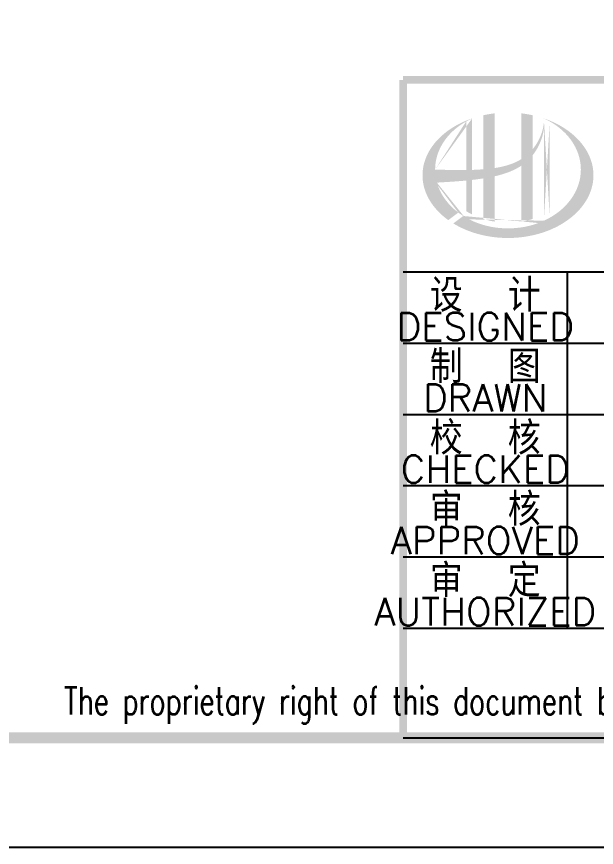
# Model space of a CAD drawing. Extents: x -14715 to 4269, y -24538 to -12228.
# Drawn here: x -13889.1 to -13836.2, y -24537.6 to -24461.8 of the extents above; entities that cross this region are included whole.
import ezdxf
from ezdxf.enums import TextEntityAlignment as Align

# ---------------------------------------------------------------- set-up
doc = ezdxf.new("R2010")
doc.units = 0
doc.header["$LTSCALE"] = 2000
doc.header["$MEASUREMENT"] = 0
doc.layers.get('0').update_dxf_attribs({"linetype": 'CONTINUOUS'})
doc.styles.add('ECEC_TQ', font='txt_l.shx', dxfattribs={"bigfont": 'hztxt_l.shx'})

msp = doc.modelspace()

# ---------------------------------------------------------------- hatches: boundary and pattern name
h = msp.add_hatch(color=256)
edge = h.paths.add_edge_path()
edge.add_spline(control_points=[(-13845.478, -24476.346), (-13845.417, -24476.332), (-13845.356, -24476.318), (-13844.865, -24476.199), (-13844.439, -24476.069), (-13843.689, -24475.758), (-13843.36, -24475.588), (-13843.051, -24475.383)], knot_values=[61.629012, 61.629012, 61.629012, 61.629012, 63.330431, 63.330431, 75.353634, 75.353634, 85.398649, 85.398649, 85.398649, 85.398649], degree=3, periodic=0)
edge.add_line((-13843.051, -24475.383), (-13843.051, -24480.485))
edge.add_spline(control_points=[(-13843.051, -24480.485), (-13842.88, -24480.457), (-13842.71, -24480.424), (-13842.362, -24480.343), (-13842.185, -24480.295), (-13842.011, -24480.241)], knot_values=[4.908456, 4.908456, 4.908456, 4.908456, 4.992821, 4.992821, 5.083034, 5.083034, 5.083034, 5.083034], degree=3, periodic=0)
edge.add_line((-13842.011, -24480.241), (-13842.011, -24474.426))
edge.add_spline(control_points=[(-13842.011, -24474.426), (-13841.925, -24474.317), (-13841.843, -24474.203), (-13841.582, -24473.807), (-13841.425, -24473.507), (-13841.133, -24472.779), (-13841.021, -24472.342), (-13840.974, -24471.888), (-13840.972, -24471.876), (-13840.971, -24471.863)], knot_values=[97.991744, 97.991744, 97.991744, 97.991744, 101.64219, 101.64219, 110.337975, 110.337975, 121.934322, 121.934322, 122.270691, 122.270691, 122.270691, 122.270691], degree=3, periodic=0)
edge.add_line((-13840.971, -24471.863), (-13840.971, -24471.159))
edge.add_spline(control_points=[(-13840.971, -24471.159), (-13840.972, -24471.235), (-13840.976, -24471.312), (-13840.981, -24471.389)], knot_values=[126.194075, 126.194075, 126.194075, 126.194075, 128.396762, 128.396762, 128.396762, 128.396762], degree=3, periodic=0)
edge.add_spline(control_points=[(-13840.981, -24471.389), (-13840.986, -24471.451), (-13840.992, -24471.513), (-13841, -24471.575)], knot_values=[124.417049, 124.417049, 124.417049, 124.417049, 126.194075, 126.194075, 126.194075, 126.194075], degree=3, periodic=0)
edge.add_spline(control_points=[(-13841, -24471.575), (-13841.011, -24471.666), (-13841.026, -24471.757), (-13841.044, -24471.848)], knot_values=[121.80529, 121.80529, 121.80529, 121.80529, 124.417049, 124.417049, 124.417049, 124.417049], degree=3, periodic=0)
edge.add_spline(control_points=[(-13841.044, -24471.848), (-13841.068, -24471.97), (-13841.097, -24472.091), (-13841.132, -24472.211)], knot_values=[118.31574, 118.31574, 118.31574, 118.31574, 121.80529, 121.80529, 121.80529, 121.80529], degree=3, periodic=0)
edge.add_spline(control_points=[(-13841.132, -24472.211), (-13841.167, -24472.332), (-13841.208, -24472.453), (-13841.253, -24472.571)], knot_values=[114.795988, 114.795988, 114.795988, 114.795988, 118.31574, 118.31574, 118.31574, 118.31574], degree=3, periodic=0)
edge.add_spline(control_points=[(-13841.253, -24472.571), (-13841.298, -24472.688), (-13841.348, -24472.804), (-13841.402, -24472.917)], knot_values=[111.329641, 111.329641, 111.329641, 111.329641, 114.795988, 114.795988, 114.795988, 114.795988], degree=3, periodic=0)
edge.add_spline(control_points=[(-13841.402, -24472.917), (-13841.457, -24473.033), (-13841.517, -24473.146), (-13841.582, -24473.257)], knot_values=[107.79529, 107.79529, 107.79529, 107.79529, 111.329641, 111.329641, 111.329641, 111.329641], degree=3, periodic=0)
edge.add_spline(control_points=[(-13841.582, -24473.257), (-13841.645, -24473.365), (-13841.712, -24473.471), (-13841.783, -24473.573)], knot_values=[104.343579, 104.343579, 104.343579, 104.343579, 107.79529, 107.79529, 107.79529, 107.79529], degree=3, periodic=0)
edge.add_spline(control_points=[(-13841.783, -24473.573), (-13841.856, -24473.677), (-13841.932, -24473.778), (-13842.011, -24473.875)], knot_values=[100.8507, 100.8507, 100.8507, 100.8507, 104.343579, 104.343579, 104.343579, 104.343579], degree=3, periodic=0)
edge.add_line((-13842.011, -24473.875), (-13842.011, -24470.782))
edge.add_spline(control_points=[(-13842.011, -24470.782), (-13842.352, -24470.706), (-13842.7, -24470.647), (-13843.051, -24470.606)], knot_values=[4.423999, 4.423999, 4.423999, 4.423999, 4.558741, 4.558741, 4.558741, 4.558741], degree=3, periodic=0)
edge.add_line((-13843.051, -24470.606), (-13843.051, -24474.788))
edge.add_spline(control_points=[(-13843.051, -24474.788), (-13843.771, -24475.233), (-13844.613, -24475.465), (-13845.478, -24475.596)], knot_values=[63.246215, 63.246215, 63.246215, 63.246215, 87.689124, 87.689124, 87.689124, 87.689124], degree=3, periodic=0)
edge.add_line((-13845.478, -24475.596), (-13845.478, -24470.606))
edge.add_spline(control_points=[(-13845.478, -24470.606), (-13845.83, -24470.647), (-13846.177, -24470.706), (-13846.518, -24470.782)], knot_values=[4.866038, 4.866038, 4.866038, 4.866038, 5.000777, 5.000777, 5.000777, 5.000777], degree=3, periodic=0)
edge.add_line((-13846.518, -24470.782), (-13846.518, -24475.71))
edge.add_spline(control_points=[(-13846.518, -24475.71), (-13846.535, -24475.711), (-13846.884, -24475.738), (-13847.23, -24475.755), (-13847.558, -24475.766)], knot_values=[43.657356, 43.657356, 43.657356, 43.657356, 44.134253, 53.497092, 53.497092, 53.497092, 53.497092], degree=3, periodic=0)
edge.add_line((-13847.558, -24475.766), (-13847.558, -24471.074))
edge.add_spline(control_points=[(-13847.558, -24471.074), (-13847.728, -24471.133), (-13847.896, -24471.196), (-13848.06, -24471.263)], knot_values=[5.14157, 5.14157, 5.14157, 5.14157, 5.212921, 5.212921, 5.212921, 5.212921], degree=3, periodic=0)
edge.add_spline(control_points=[(-13848.06, -24471.263), (-13848.129, -24471.291), (-13848.197, -24471.32), (-13848.52, -24471.462), (-13848.765, -24471.585), (-13849, -24471.717)], knot_values=[5.212921, 5.212921, 5.212921, 5.212921, 5.24296, 5.24296, 5.355623, 5.355623, 5.355623, 5.355623], degree=3, periodic=0)
edge.add_spline(control_points=[(-13849, -24471.717), (-13849.149, -24471.8), (-13849.293, -24471.888), (-13849.433, -24471.979)], knot_values=[5.355623, 5.355623, 5.355623, 5.355623, 5.426974, 5.426974, 5.426974, 5.426974], degree=3, periodic=0)
edge.add_spline(control_points=[(-13849.433, -24471.979), (-13849.507, -24472.027), (-13849.58, -24472.076), (-13849.715, -24472.171), (-13849.777, -24472.216), (-13849.839, -24472.262)], knot_values=[5.426974, 5.426974, 5.426974, 5.426974, 5.464765, 5.464765, 5.498325, 5.498325, 5.498325, 5.498325], degree=3, periodic=0)
edge.add_spline(control_points=[(-13849.839, -24472.262), (-13850.099, -24472.458), (-13850.34, -24472.667), (-13850.559, -24472.886)], knot_values=[5.498325, 5.498325, 5.498325, 5.498325, 5.641027, 5.641027, 5.641027, 5.641027], degree=3, periodic=0)
edge.add_spline(control_points=[(-13850.559, -24472.886), (-13850.629, -24472.956), (-13850.696, -24473.027), (-13850.901, -24473.253), (-13851.03, -24473.412), (-13851.148, -24473.574)], knot_values=[5.641027, 5.641027, 5.641027, 5.641027, 5.686569, 5.686569, 5.783729, 5.783729, 5.783729, 5.783729], degree=3, periodic=0)
edge.add_spline(control_points=[(-13851.148, -24473.574), (-13851.299, -24473.782), (-13851.432, -24473.995), (-13851.563, -24474.245), (-13851.579, -24474.277), (-13851.595, -24474.309)], knot_values=[5.783729, 5.783729, 5.783729, 5.783729, 5.908374, 5.908374, 5.92643, 5.92643, 5.92643, 5.92643], degree=3, periodic=0)
edge.add_spline(control_points=[(-13851.595, -24474.309), (-13851.72, -24474.56), (-13851.82, -24474.816), (-13851.895, -24475.076)], knot_values=[5.92643, 5.92643, 5.92643, 5.92643, 6.069132, 6.069132, 6.069132, 6.069132], degree=3, periodic=0)
edge.add_spline(control_points=[(-13851.895, -24475.076), (-13851.927, -24475.187), (-13851.955, -24475.298), (-13852.009, -24475.56), (-13852.031, -24475.71), (-13852.046, -24475.861)], knot_values=[6.069132, 6.069132, 6.069132, 6.069132, 6.130179, 6.130179, 6.211834, 6.211834, 6.211834, 6.211834], degree=3, periodic=0)
edge.add_spline(control_points=[(-13852.046, -24475.861), (-13852.058, -24475.993), (-13852.065, -24476.125), (-13852.065, -24476.256)], knot_values=[6.211834, 6.211834, 6.211834, 6.211834, 6.283185, 6.283185, 6.283185, 6.283185], degree=3, periodic=0)
edge.add_spline(control_points=[(-13852.065, -24476.256), (-13852.065, -24476.35), (-13852.061, -24476.443), (-13852.055, -24476.536)], knot_values=[6.283185, 6.283185, 6.283185, 6.283185, 6.333655, 6.333655, 6.333655, 6.333655], degree=3, periodic=0)
edge.add_spline(control_points=[(-13852.055, -24476.536), (-13852.043, -24476.723), (-13852.017, -24476.909), (-13851.98, -24477.094)], knot_values=[6.333655, 6.333655, 6.333655, 6.333655, 6.434594, 6.434594, 6.434594, 6.434594], degree=3, periodic=0)
edge.add_spline(control_points=[(-13851.98, -24477.094), (-13851.977, -24477.106), (-13851.975, -24477.118), (-13851.935, -24477.303), (-13851.888, -24477.475), (-13851.829, -24477.645)], knot_values=[6.434594, 6.434594, 6.434594, 6.434594, 6.441278, 6.441278, 6.535532, 6.535532, 6.535532, 6.535532], degree=3, periodic=0)
edge.add_spline(control_points=[(-13851.829, -24477.645), (-13851.767, -24477.828), (-13851.692, -24478.008), (-13851.604, -24478.186)], knot_values=[6.535532, 6.535532, 6.535532, 6.535532, 6.636471, 6.636471, 6.636471, 6.636471], degree=3, periodic=0)
edge.add_spline(control_points=[(-13851.604, -24478.186), (-13851.582, -24478.231), (-13851.559, -24478.275), (-13851.466, -24478.452), (-13851.389, -24478.582), (-13851.305, -24478.711)], knot_values=[6.636471, 6.636471, 6.636471, 6.636471, 6.661894, 6.661894, 6.73741, 6.73741, 6.73741, 6.73741], degree=3, periodic=0)
edge.add_spline(control_points=[(-13851.305, -24478.711), (-13851.193, -24478.882), (-13851.07, -24479.05), (-13850.934, -24479.214)], knot_values=[6.73741, 6.73741, 6.73741, 6.73741, 6.838349, 6.838349, 6.838349, 6.838349], degree=3, periodic=0)
edge.add_spline(control_points=[(-13850.934, -24479.214), (-13850.875, -24479.286), (-13850.814, -24479.356), (-13850.668, -24479.516), (-13850.583, -24479.604), (-13850.494, -24479.691)], knot_values=[6.838349, 6.838349, 6.838349, 6.838349, 6.88251, 6.88251, 6.939288, 6.939288, 6.939288, 6.939288], degree=3, periodic=0)
edge.add_spline(control_points=[(-13850.494, -24479.691), (-13850.336, -24479.844), (-13850.168, -24479.993), (-13849.989, -24480.135)], knot_values=[6.939288, 6.939288, 6.939288, 6.939288, 7.040227, 7.040227, 7.040227, 7.040227], degree=3, periodic=0)
edge.add_spline(control_points=[(-13849.989, -24480.135), (-13849.899, -24480.206), (-13849.807, -24480.275), (-13849.713, -24480.343)], knot_values=[7.040227, 7.040227, 7.040227, 7.040227, 7.090696, 7.090696, 7.090696, 7.090696], degree=3, periodic=0)
edge.add_line((-13849.713, -24480.343), (-13848.801, -24479.659))
edge.add_ellipse((-13844.265, -24475.736), major_axis=(6.65, 0), ratio=0.806676, start_angle=192.81901, end_angle=226.98533, ccw=False)
edge.add_spline(control_points=[(-13850.749, -24476.927), (-13850.509, -24476.912), (-13850.268, -24476.897), (-13849.381, -24476.842), (-13848.733, -24476.799), (-13848.078, -24476.736)], knot_values=[11.398263, 11.398263, 11.398263, 11.398263, 18.40729, 18.40729, 37.18094, 37.18094, 37.18094, 37.18094], degree=3, periodic=0)
edge.add_line((-13848.078, -24476.736), (-13848.078, -24479.526))
edge.add_spline(control_points=[(-13848.078, -24479.526), (-13848.042, -24479.549), (-13848.006, -24479.571), (-13847.837, -24479.673), (-13847.699, -24479.749), (-13847.558, -24479.82)], knot_values=[4.049945, 4.049945, 4.049945, 4.049945, 4.072021, 4.072021, 4.153257, 4.153257, 4.153257, 4.153257], degree=3, periodic=0)
edge.add_line((-13847.558, -24479.82), (-13847.558, -24476.681))
edge.add_spline(control_points=[(-13847.558, -24476.681), (-13847.236, -24476.645), (-13846.912, -24476.602), (-13846.564, -24476.548), (-13846.541, -24476.545), (-13846.518, -24476.541)], knot_values=[42.135009, 42.135009, 42.135009, 42.135009, 51.307228, 51.307228, 51.948574, 51.948574, 51.948574, 51.948574], degree=3, periodic=0)
edge.add_line((-13846.518, -24476.541), (-13846.518, -24480.241))
edge.add_spline(control_points=[(-13846.518, -24480.241), (-13846.182, -24480.346), (-13845.833, -24480.428), (-13845.478, -24480.485)], knot_values=[4.34174, 4.34174, 4.34174, 4.34174, 4.516316, 4.516316, 4.516316, 4.516316], degree=3, periodic=0)
edge.add_line((-13845.478, -24480.485), (-13845.478, -24476.346))
edge = h.paths.add_edge_path(flags=16)
edge.add_ellipse((-13844.265, -24475.736), major_axis=(6.65, 0), ratio=0.806676, start_angle=124.98746, end_angle=179.99898, ccw=False)
edge.add_line((-13848.078, -24471.341), (-13848.078, -24475.777))
edge.add_spline(control_points=[(-13848.078, -24475.777), (-13849.031, -24475.79), (-13849.971, -24475.76), (-13850.915, -24475.736)], knot_values=[11.27373, 11.27373, 11.27373, 11.27373, 38.687513, 38.687513, 38.687513, 38.687513], degree=3, periodic=0)
edge = h.paths.add_edge_path()
edge.add_spline(control_points=[(-13849.253, -24480.648), (-13848.942, -24480.838), (-13848.611, -24481.011), (-13847.765, -24481.383), (-13847.232, -24481.561), (-13846.125, -24481.827), (-13845.55, -24481.914), (-13844.389, -24481.992), (-13843.802, -24481.982), (-13842.646, -24481.868), (-13842.078, -24481.762), (-13840.987, -24481.462), (-13840.466, -24481.267), (-13839.497, -24480.798), (-13839.049, -24480.524), (-13838.25, -24479.915), (-13837.898, -24479.579), (-13837.305, -24478.864), (-13837.063, -24478.486), (-13836.7, -24477.704), (-13836.577, -24477.302), (-13836.451, -24476.49), (-13836.448, -24476.08), (-13836.563, -24475.266), (-13836.681, -24474.86), (-13837.037, -24474.073), (-13837.275, -24473.691), (-13837.863, -24472.969), (-13838.214, -24472.63), (-13839.012, -24472.013), (-13839.459, -24471.736), (-13840.271, -24471.339), (-13840.615, -24471.197), (-13840.971, -24471.074)], knot_values=[0.886421, 0.886421, 0.886421, 0.886421, 1.040557, 1.040557, 1.261172, 1.261172, 1.481788, 1.481788, 1.702404, 1.702404, 1.92302, 1.92302, 2.143636, 2.143636, 2.364252, 2.364252, 2.584868, 2.584868, 2.805484, 2.805484, 3.026099, 3.026099, 3.246715, 3.246715, 3.46852, 3.46852, 3.690325, 3.690325, 3.91213, 3.91213, 4.133935, 4.133935, 4.283209, 4.283209, 4.283209, 4.283209], degree=3, periodic=0)
edge.add_line((-13840.971, -24471.074), (-13840.971, -24471.075))
edge.add_spline(control_points=[(-13840.971, -24471.076), (-13840.971, -24471.103), (-13840.971, -24471.131), (-13840.971, -24471.159)], knot_values=[128.396762, 128.396762, 128.396762, 128.396762, 129.192193, 129.192193, 129.192193, 129.192193], degree=3, periodic=0)
edge.add_line((-13840.971, -24471.159), (-13840.971, -24480.397))
edge.add_ellipse((-13844.265, -24475.736), major_axis=(6.65, 0), ratio=0.806676, start_angle=232.10542, end_angle=299.68334, ccw=False)
edge.add_line((-13848.349, -24479.97), (-13849.253, -24480.648))
edge = h.paths.add_edge_path(flags=16)
edge.add_ellipse((-13844.265, -24475.736), major_axis=(6.65, 0), ratio=0.806676, start_angle=304.98746, end_angle=415.01211, ccw=False)
edge.add_line((-13840.451, -24480.132), (-13840.451, -24471.341))

# ---------------------------------------------------------------- linework, layer by layer
for p, q in [((-13853.843, -24485.063), (-13743.843, -24485.063)), ((-13838.843, -24517.563), (-13838.843, -24485.063)), ((-13853.843, -24491.563), (-13798.843, -24491.563)), ((-13853.843, -24498.063), (-13798.843, -24498.063)), ((-13853.843, -24504.563), (-13798.843, -24504.563)), ((-13853.843, -24511.063), (-13798.843, -24511.063)), ((-13853.843, -24517.563), (-13673.843, -24517.563)), ((-13853.843, -24527.563), (-13673.843, -24527.563)), ((-13663.843, -24537.563), (-14715.093, -24537.563))]:
    msp.add_line(p, q)
at = {"color": 0, "const_width": 1}
msp.add_lwpolyline([(-13673.843, -24527.563), (-14690.093, -24527.563), (-14690.093, -23953.563), (-13673.843, -23953.563)], close=True, dxfattribs=at)
at = {"const_width": 0.7}
for points in [[(-13673.843, -24467.563), (-13853.843, -24467.563)], [(-13853.843, -24467.563), (-13853.843, -24527.563)]]:
    msp.add_lwpolyline(points, dxfattribs=at)

# ---------------------------------------------------------------- texts
at = {"style": 'ECEC_TQ'}
for s, height, p in [('设  计', 3, (-13846.343, -24487.063)), ('DESIGNED', 2.5, (-13846.343, -24490.063)), ('制  图', 3, (-13846.343, -24493.563)), ('DRAWN', 2.5, (-13846.343, -24496.563)), ('校  核', 3, (-13846.343, -24500.063)), ('CHECKED', 2.5, (-13846.343, -24503.063)), ('审  核', 3, (-13846.343, -24506.563)), ('APPROVED', 2.5, (-13846.343, -24509.563)), ('审  定', 3, (-13846.343, -24513.063)), ('AUTHORIZED', 2.5, (-13846.343, -24516.063))]:
    msp.add_text(s, height=height, dxfattribs=at).set_placement(p, align=Align.MIDDLE)
at = {"style": 'ECEC_TQ', "width": 0.72}
msp.add_text('The proprietary right of this document belongs to Anhui Huadong Chemical And Medical Engineering  Co.,Ltd.  and any replication or transfer to the 3rd. side is forbidden without its permission. ', height=2.5, dxfattribs=at).set_placement((-13763.843, -24524.563), align=Align.MIDDLE)

doc.saveas('drawing.dxf')
